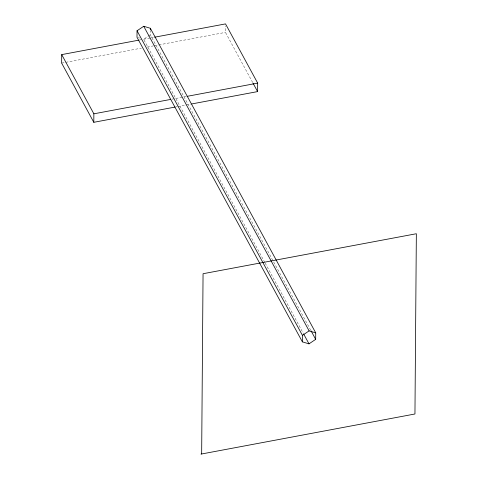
<?xml version="1.0" encoding="UTF-8"?>
<svg xmlns="http://www.w3.org/2000/svg" width="478" height="478" viewBox="0 0 478 478"><rect width="100%" height="100%" fill="white"/><g stroke="black" fill="none" stroke-linecap="round" stroke-linejoin="round"><path stroke-width="0.36" stroke-dasharray="2.39 1.79" d="M310.7 330.19L150.295 34.763L150.331 30.437M252.659 82.491L225.461 32.39L225.508 26.021M264.83 262.494L143.621 39.256L150.295 34.763M139.229 40.08L142.157 39.531M143.621 39.256L150.2 38.019M150.934 37.882L153.856 37.338M61.65 63.096L141.363 48.153M147.212 47.059L153.062 45.96M153.791 45.822L158.182 45.004M158.911 44.866L225.461 32.39M172.11 99.149L174.309 98.743M175.767 98.468L186.737 96.407M175.701 106.953L177.165 106.678M177.9 106.54L185.207 105.172M185.942 105.035L190.328 104.21M138.321 37.654L139.648 38.055M265.188 263.151L303.303 333.357"/><path stroke-width="0.72" d="M138.501 40.212L61.716 54.612L61.65 63.096L93.802 122.308L174.972 107.09M93.802 122.308L93.867 113.818L61.716 54.612M137.049 30.765L136.995 37.254L302.383 341.86L309.003 343.855L315.677 339.362L315.731 332.873L150.343 28.274L143.723 26.278L137.049 30.765L302.431 335.371L302.383 341.86M150.337 29.714L150.343 28.274M201.662 453.975L203.06 273.721L416.35 233.736L414.952 413.99L200.993 454.1M191.792 103.935L257.606 91.597L257.672 83.112L225.526 23.9L154.591 37.2M302.431 335.371L309.105 330.878L315.731 332.873M93.867 113.818L170.652 99.424M187.472 96.269L257.672 83.112M253.011 83.142L257.606 91.597M311.059 330.848L315.677 339.362M143.723 26.278L309.105 330.878M303.661 334.014L309.003 343.855"/></g></svg>
